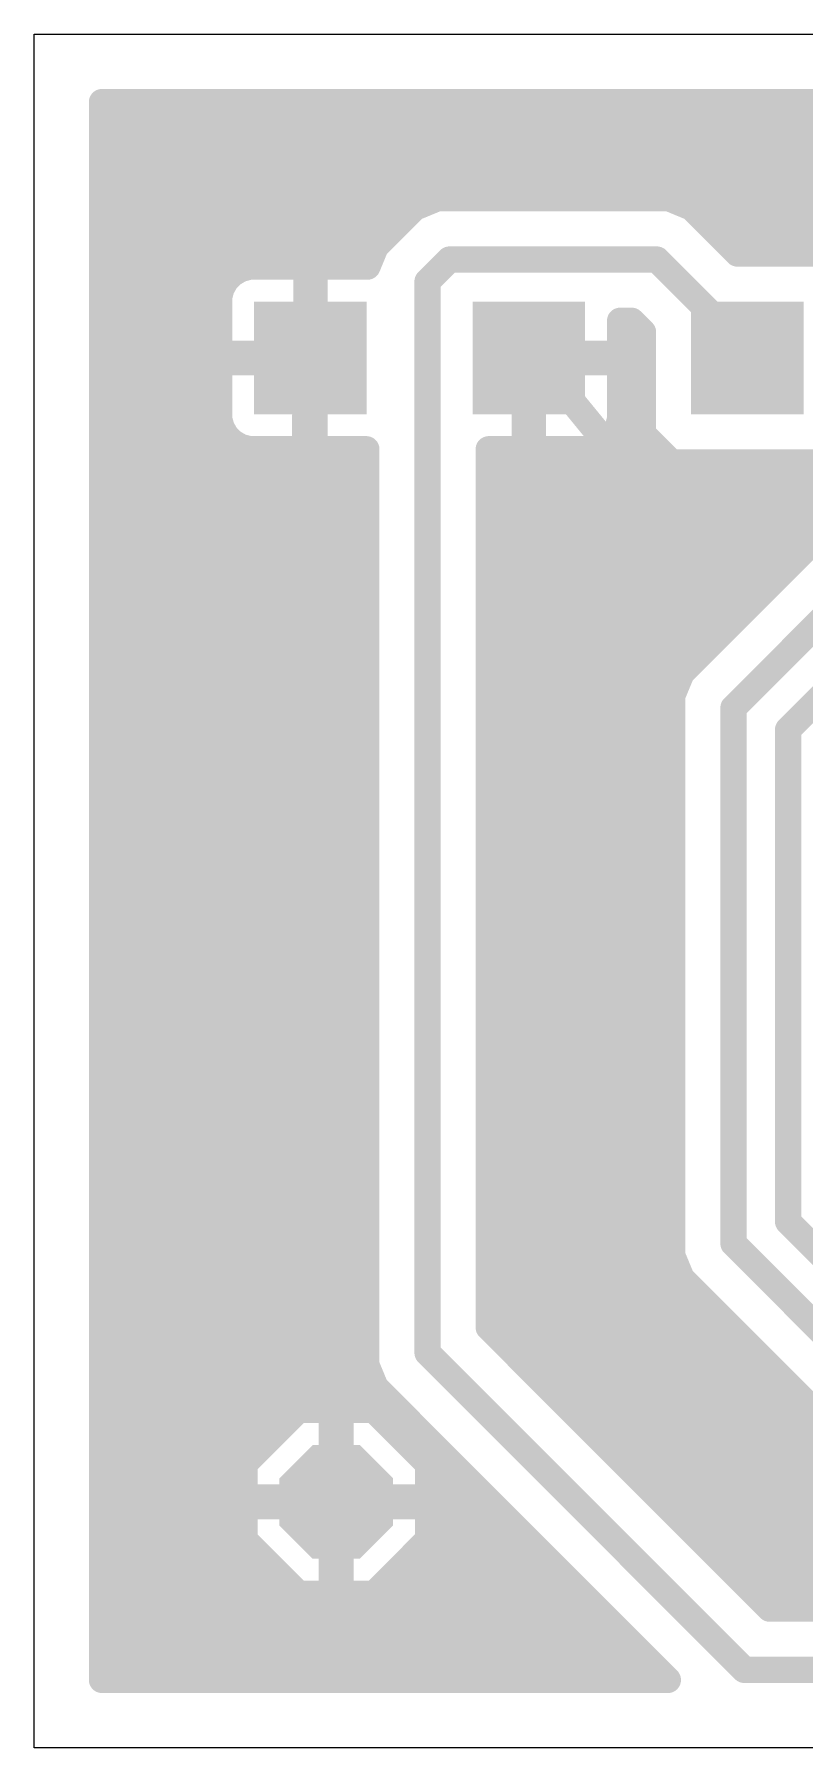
# Model space of a CAD drawing. Extents: x 0 to 68, y -7.3 to 12.7.
# Drawn here: x 0 to 8.96, y -7.25 to 12.65 of the extents above; entities that cross this region are included whole.
import ezdxf

# ---------------------------------------------------------------- set-up
doc = ezdxf.new("R2010")
doc.units = 0
for name, color, linetype in [('16', 175, 'CONTINUOUS'), ('17', 82, 'CONTINUOUS'), ('20', 7, 'CONTINUOUS')]:
    doc.layers.add(name, color=color, linetype=linetype)

# ---------------------------------------------------------------- blocks, each defined once
blk = doc.blocks.new('SQUAREP')
blk.add_solid([(-0.5, -0.5), (0.5, -0.5), (-0.5, 0.5), (0.5, 0.5)])
blk = doc.blocks.new('OCTAGONP')
at = {"const_width": 0.5}
blk.add_lwpolyline([(-0.25, -0.1036), (-0.25, 0.1036), (-0.1036, 0.25), (0.1036, 0.25), (0.25, 0.1036), (0.25, -0.1036), (0.1036, -0.25), (-0.1036, -0.25), (-0.25, -0.1036), (-0.25, 0.1036)], dxfattribs=at)

msp = doc.modelspace()

# ---------------------------------------------------------------- linework, layer by layer
at = {"layer": '16', "const_width": 0.3048}
for points in [[(0.7874, -6.4666), (0.7874, 11.8626)], [(0.7874, 11.8626), (49.657, 11.8626)], [(3.175, 10.541), (4.318, 11.684)], [(4.318, 11.684), (22.733, 11.684)], [(0.7874, 11.5824), (12.3089, 11.5824)], [(0.7874, 11.2776), (11.9228, 11.2776)], [(0.7874, 10.9728), (11.618, 10.9728)], [(0.7874, 10.668), (4.5006, 10.668)], [(4.4231, 10.6359), (4.1691, 10.3819)], [(4.6845, 10.7442), (4.4231, 10.6359)], [(7.3805, 10.7442), (4.6845, 10.7442)], [(7.6419, 10.6359), (7.3805, 10.7442)], [(7.5644, 10.668), (11.3132, 10.668)], [(7.8419, 10.4359), (7.6419, 10.6359)], [(13.0591, 10.7629), (7.7251, 5.4289)], [(3.048, -1.524), (3.175, 10.541)], [(3.175, 10.541), (3.21, 8.89)], [(8.175, 10.1028), (7.8419, 10.4359)], [(0.7874, 10.3632), (4.1504, 10.3632)], [(4.1691, 10.3819), (3.9691, 10.1819)], [(7.9146, 10.3632), (11.0084, 10.3632)], [(0.7874, 10.0584), (3.9179, 10.0584)], [(3.9691, 10.1819), (3.8732, 9.9504)], [(4.572, 9.779), (4.826, 10.033)], [(4.826, 10.033), (7.239, 10.033)], [(7.239, 10.033), (8.255, 9.017)], [(8.128, 4.826), (13.462, 10.16)], [(9.1755, 10.1028), (8.175, 10.1028)], [(2.3065, 9.8692), (2.2308, 9.7935)], [(2.3991, 9.9227), (2.3065, 9.8692)], [(2.5025, 9.9504), (2.3991, 9.9227)], [(3.1624, 9.9504), (2.5025, 9.9504)], [(3.1624, 8.9376), (3.1624, 9.9504)], [(3.8732, 9.9504), (3.2576, 9.9504)], [(3.2576, 9.9504), (3.2576, 8.9376)], [(0.7874, 9.7536), (2.2077, 9.7536)], [(2.1773, 9.7009), (2.1496, 9.5975)], [(2.2308, 9.7935), (2.1773, 9.7009)], [(3.1624, 9.7536), (3.2576, 9.7536)], [(4.572, 4.318), (4.572, 9.779)], [(0.7874, 9.4488), (2.1496, 9.4488)], [(2.1496, 9.5975), (2.1496, 8.9376)], [(3.1624, 9.4488), (3.2576, 9.4488)], [(6.8104, 8.9376), (6.8104, 9.3218)], [(6.8104, 9.3218), (6.9444, 9.3218)], [(6.9444, 9.3218), (7.0772, 9.189)], [(0.7874, 9.144), (2.1496, 9.144)], [(3.1624, 9.144), (3.2576, 9.144)], [(6.8104, 9.144), (7.0772, 9.144)], [(7.0772, 9.189), (7.0772, 8.0045)], [(8.255, 9.017), (8.29, 8.89)], [(0.7874, 8.8392), (2.1496, 8.8392)], [(2.1496, 8.9376), (3.1624, 8.9376)], [(3.1624, 8.8424), (2.1496, 8.8424)], [(2.1496, 8.8424), (2.1496, 8.1825)], [(3.2576, 8.9376), (3.1624, 8.9376)], [(3.1624, 8.9376), (3.1624, 8.8424)], [(3.1624, 7.8296), (3.1624, 8.8424)], [(3.1624, 8.8424), (3.2576, 8.8424)], [(3.1624, 8.8392), (3.2576, 8.8392)], [(3.2576, 8.8424), (3.2576, 7.8296)], [(5.7024, 7.8296), (5.7024, 8.8424)], [(5.7024, 8.8424), (5.7976, 8.8424)], [(5.7024, 8.8392), (5.7976, 8.8392)], [(5.842, 8.89), (5.75, 8.89)], [(5.7976, 8.8424), (5.7976, 8.9376)], [(5.7976, 8.9376), (6.8104, 8.9376)], [(5.7976, 8.8424), (5.7976, 7.8296)], [(6.8104, 8.8424), (5.7976, 8.8424)], [(5.842, 8.89), (6.985, 7.493)], [(6.8104, 8.1825), (6.8104, 8.8424)], [(6.8104, 8.8392), (7.0772, 8.8392)], [(8.763, 4.572), (13.081, 8.89)], [(0.7874, 8.5344), (2.1496, 8.5344)], [(3.1624, 8.5344), (3.2576, 8.5344)], [(5.7024, 8.5344), (5.7976, 8.5344)], [(6.8104, 8.5344), (7.0772, 8.5344)], [(0.7874, 8.2296), (2.1496, 8.2296)], [(3.1624, 8.2296), (3.2576, 8.2296)], [(5.7024, 8.2296), (5.7976, 8.2296)], [(6.8104, 8.2296), (7.0772, 8.2296)], [(2.1496, 8.1825), (2.1773, 8.0791)], [(2.1773, 8.0791), (2.2308, 7.9865)], [(6.7292, 7.9865), (6.7827, 8.0791)], [(6.7827, 8.0791), (6.8104, 8.1825)], [(0.7874, 7.9248), (2.2925, 7.9248)], [(2.2308, 7.9865), (2.3065, 7.9108)], [(2.3065, 7.9108), (2.3991, 7.8573)], [(2.3991, 7.8573), (2.5025, 7.8296)], [(2.5025, 7.8296), (3.1624, 7.8296)], [(3.1624, 7.9248), (3.2576, 7.9248)], [(3.2576, 7.8296), (3.8608, 7.8296)], [(3.8608, 7.8296), (3.8608, -2.8085)], [(5.2832, -2.3724), (5.2832, 7.8296)], [(5.2832, 7.8296), (5.7024, 7.8296)], [(5.7024, 7.9248), (5.7976, 7.9248)], [(5.7976, 7.8296), (6.4575, 7.8296)], [(6.4575, 7.8296), (6.5609, 7.8573)], [(6.5609, 7.8573), (6.6535, 7.9108)], [(6.6535, 7.9108), (6.7292, 7.9865)], [(6.6675, 7.9248), (7.1569, 7.9248)], [(7.0772, 8.0045), (7.4045, 7.6772)], [(0.7874, 7.62), (3.8608, 7.62)], [(5.2832, 7.62), (9.271, 7.62)], [(7.4045, 7.6772), (9.1223, 7.6772)], [(6.985, 7.493), (9.144, 7.493)], [(6.985, -2.159), (6.985, 7.493)], [(0.7874, 7.3152), (3.8608, 7.3152)], [(5.2832, 7.3152), (9.6114, 7.3152)], [(0.7874, 7.0104), (3.8608, 7.0104)], [(5.2832, 7.0104), (9.3066, 7.0104)], [(0.7874, 6.7056), (3.8608, 6.7056)], [(5.2832, 6.7056), (9.0018, 6.7056)], [(0.7874, 6.4008), (3.8608, 6.4008)], [(5.2832, 6.4008), (8.697, 6.4008)], [(0.7874, 6.096), (3.8608, 6.096)], [(5.2832, 6.096), (8.3922, 6.096)], [(0.7874, 5.7912), (3.8608, 5.7912)], [(5.2832, 5.7912), (8.0874, 5.7912)], [(0.7874, 5.4864), (3.8608, 5.4864)], [(5.2832, 5.4864), (7.7826, 5.4864)], [(7.7251, 5.4289), (7.5251, 5.2289)], [(7.5251, 5.2289), (7.4168, 4.9675)], [(0.7874, 5.1816), (3.8608, 5.1816)], [(5.2832, 5.1816), (7.5055, 5.1816)], [(0.7874, 4.8768), (3.8608, 4.8768)], [(5.2832, 4.8768), (7.4168, 4.8768)], [(7.4168, 4.9675), (7.4168, -1.5385)], [(8.128, -1.397), (8.128, 4.826)], [(0.7874, 4.572), (3.8608, 4.572)], [(5.2832, 4.572), (7.4168, 4.572)], [(8.763, -1.143), (8.763, 4.572)], [(0.7874, 4.2672), (3.8608, 4.2672)], [(4.572, -2.667), (4.572, 4.318)], [(5.2832, 4.2672), (7.4168, 4.2672)], [(0.7874, 3.9624), (3.8608, 3.9624)], [(5.2832, 3.9624), (7.4168, 3.9624)], [(0.7874, 3.6576), (3.8608, 3.6576)], [(5.2832, 3.6576), (7.4168, 3.6576)], [(0.7874, 3.3528), (3.8608, 3.3528)], [(5.2832, 3.3528), (7.4168, 3.3528)], [(0.7874, 3.048), (3.8608, 3.048)], [(5.2832, 3.048), (7.4168, 3.048)], [(0.7874, 2.7432), (3.8608, 2.7432)], [(5.2832, 2.7432), (7.4168, 2.7432)], [(0.7874, 2.4384), (3.8608, 2.4384)], [(5.2832, 2.4384), (7.4168, 2.4384)], [(0.7874, 2.1336), (3.8608, 2.1336)], [(5.2832, 2.1336), (7.4168, 2.1336)], [(0.7874, 1.8288), (3.8608, 1.8288)], [(5.2832, 1.8288), (7.4168, 1.8288)], [(0.7874, 1.524), (3.8608, 1.524)], [(5.2832, 1.524), (7.4168, 1.524)], [(0.7874, 1.2192), (3.8608, 1.2192)], [(5.2832, 1.2192), (7.4168, 1.2192)], [(0.7874, 0.9144), (3.8608, 0.9144)], [(5.2832, 0.9144), (7.4168, 0.9144)], [(0.7874, 0.6096), (3.8608, 0.6096)], [(5.2832, 0.6096), (7.4168, 0.6096)], [(0.7874, 0.3048), (3.8608, 0.3048)], [(5.2832, 0.3048), (7.4168, 0.3048)], [(0.7874, 0), (3.8608, 0)], [(5.2832, 0), (7.4168, 0)], [(0.7874, -0.3048), (3.8608, -0.3048)], [(5.2832, -0.3048), (7.4168, -0.3048)], [(0.7874, -0.6096), (3.8608, -0.6096)], [(5.2832, -0.6096), (7.4168, -0.6096)], [(0.7874, -0.9144), (3.8608, -0.9144)], [(5.2832, -0.9144), (7.4168, -0.9144)], [(10.795, -3.175), (8.763, -1.143)], [(0.7874, -1.2192), (3.8608, -1.2192)], [(5.2832, -1.2192), (7.4168, -1.2192)], [(0.7874, -1.524), (3.8608, -1.524)], [(3.556, -2.032), (3.048, -1.524)], [(5.2832, -1.524), (7.4168, -1.524)], [(7.4168, -1.5385), (7.5251, -1.7999)], [(10.16, -3.429), (8.128, -1.397)], [(0.7874, -1.8288), (3.8608, -1.8288)], [(5.2832, -1.8288), (7.554, -1.8288)], [(7.5251, -1.7999), (9.5572, -3.832)], [(0.7874, -2.1336), (3.8608, -2.1336)], [(3.556, -4.318), (3.556, -2.032)], [(5.2832, -2.1336), (7.8588, -2.1336)], [(10.795, -5.715), (6.985, -2.159)], [(0.7874, -2.4384), (3.8608, -2.4384)], [(8.5496, -5.6388), (5.2832, -2.3724)], [(5.3492, -2.4384), (8.1636, -2.4384)], [(8.255, -6.35), (4.572, -2.667)], [(0.7874, -2.7432), (3.8608, -2.7432)], [(3.8608, -2.8085), (3.9691, -3.0699)], [(5.654, -2.7432), (8.4684, -2.7432)], [(0.7874, -3.048), (3.96, -3.048)], [(3.9691, -3.0699), (7.3658, -6.4666)], [(5.9588, -3.048), (8.7732, -3.048)], [(3.0681, -3.3312), (2.4432, -3.9561)], [(3.4592, -3.3312), (3.0681, -3.3312)], [(3.4592, -4.3472), (3.4592, -3.3312)], [(3.5608, -3.3312), (3.5608, -4.3472)], [(3.9519, -3.3312), (3.5608, -3.3312)], [(4.5768, -3.9561), (3.9519, -3.3312)], [(0.7874, -3.3528), (3.0465, -3.3528)], [(3.4592, -3.3528), (3.5608, -3.3528)], [(3.9735, -3.3528), (4.252, -3.3528)], [(6.2636, -3.3528), (9.078, -3.3528)], [(0.7874, -3.6576), (2.7417, -3.6576)], [(3.4592, -3.6576), (3.5608, -3.6576)], [(4.2783, -3.6576), (4.5568, -3.6576)], [(6.5684, -3.6576), (9.3828, -3.6576)], [(0.7874, -3.9624), (2.4432, -3.9624)], [(2.4432, -3.9561), (2.4432, -4.3472)], [(3.4592, -3.9624), (3.5608, -3.9624)], [(4.5768, -4.3472), (4.5768, -3.9561)], [(4.5768, -3.9624), (4.8616, -3.9624)], [(6.8732, -3.9624), (9.6876, -3.9624)], [(0.7874, -4.2672), (2.4432, -4.2672)], [(3.4592, -4.2672), (3.5608, -4.2672)], [(3.556, -4.318), (3.51, -4.398)], [(4.5768, -4.2672), (5.1664, -4.2672)], [(7.178, -4.2672), (9.9108, -4.2672)], [(2.4432, -4.3472), (3.4592, -4.3472)], [(3.4592, -4.4488), (2.4432, -4.4488)], [(2.4432, -4.4488), (2.4432, -4.8399)], [(3.5608, -4.3472), (3.4592, -4.3472)], [(3.4592, -4.3472), (3.4592, -4.4488)], [(3.4592, -5.4648), (3.4592, -4.4488)], [(3.4592, -4.4488), (3.5608, -4.4488)], [(3.5608, -4.4488), (3.5608, -4.3472)], [(3.5608, -4.3472), (4.5768, -4.3472)], [(3.5608, -4.4488), (3.5608, -5.4648)], [(4.5768, -4.4488), (3.5608, -4.4488)], [(4.5768, -4.8399), (4.5768, -4.4488)], [(0.7874, -4.572), (2.4432, -4.572)], [(3.4592, -4.572), (3.5608, -4.572)], [(4.5768, -4.572), (5.4712, -4.572)], [(7.4828, -4.572), (9.9108, -4.572)], [(0.7874, -4.8768), (2.4801, -4.8768)], [(2.4432, -4.8399), (3.0681, -5.4648)], [(3.4592, -4.8768), (3.5608, -4.8768)], [(3.9519, -5.4648), (4.5768, -4.8399)], [(4.5399, -4.8768), (5.776, -4.8768)], [(7.7876, -4.8768), (9.9108, -4.8768)], [(0.7874, -5.1816), (2.7849, -5.1816)], [(3.4592, -5.1816), (3.5608, -5.1816)], [(4.2351, -5.1816), (6.0808, -5.1816)], [(8.0924, -5.1816), (10.1894, -5.1816)], [(0.7874, -5.4864), (6.3856, -5.4864)], [(3.0681, -5.4648), (3.4592, -5.4648)], [(3.5608, -5.4648), (3.9519, -5.4648)], [(8.3972, -5.4864), (10.4942, -5.4864)], [(49.3699, -5.6388), (8.5496, -5.6388)], [(0.7874, -5.7912), (6.6904, -5.7912)], [(0.7874, -6.096), (6.9952, -6.096)], [(0.7874, -6.4008), (7.3, -6.4008)], [(7.3658, -6.4666), (0.7874, -6.4666)], [(8.255, -6.35), (52.705, -6.35)]]:
    msp.add_lwpolyline(points, dxfattribs=at)
at = {"layer": '16', "const_width": 0.1524}
for points in [[(0.8636, 11.8626, 1), (0.7112, 11.8626)], [(0.7874, 11.9388, 1), (0.7874, 11.7864)], [(4.318, 11.7602, 1), (4.318, 11.6078)], [(4.3719, 11.6301, 1), (4.2641, 11.7379)], [(0.7874, 11.6586, 1), (0.7874, 11.5062)], [(0.7874, 11.3538, 1), (0.7874, 11.2014)], [(0.7874, 11.049, 1), (0.7874, 10.8966)], [(0.7874, 10.7442, 1), (0.7874, 10.5918)], [(4.394, 10.7063, 1), (4.4523, 10.5655)], [(4.477, 10.582, 1), (4.3693, 10.6898)], [(4.5006, 10.5918, 1), (4.5006, 10.7442)], [(4.6845, 10.8204, 1), (4.6845, 10.668)], [(4.7137, 10.6738, 1), (4.6554, 10.8146)], [(7.4096, 10.8146, 1), (7.3513, 10.6738)], [(7.3805, 10.668, 1), (7.3805, 10.8204)], [(7.5644, 10.7442, 1), (7.5644, 10.5918)], [(7.6957, 10.6898, 1), (7.588, 10.582)], [(7.6127, 10.5655, 1), (7.671, 10.7063)], [(3.2512, 10.5402, 1), (3.0988, 10.5418)], [(3.2512, 10.5426, 1), (3.0988, 10.5394)], [(3.1211, 10.5949, 1), (3.2289, 10.4871)], [(7.8958, 10.4897, 1), (7.788, 10.382)], [(7.788, 10.382, 1), (7.8958, 10.4897)], [(0.7874, 10.4394, 1), (0.7874, 10.287)], [(4.1153, 10.4358, 1), (4.223, 10.328)], [(4.223, 10.328, 1), (4.1153, 10.4358)], [(4.1504, 10.287, 1), (4.1504, 10.4394)], [(7.9146, 10.4394, 1), (7.9146, 10.287)], [(0.7874, 10.1346, 1), (0.7874, 9.9822)], [(3.9152, 10.2357, 1), (4.023, 10.128)], [(4.0395, 10.1527, 1), (3.8987, 10.211)], [(3.9179, 9.9822, 1), (3.9179, 10.1346)], [(4.826, 10.1092, 1), (4.826, 9.9568)], [(4.8799, 9.9791, 1), (4.7721, 10.0869)], [(7.2929, 10.0869, 1), (7.1851, 9.9791)], [(7.239, 9.9568, 1), (7.239, 10.1092)], [(8.175, 10.179, 1), (8.175, 10.0266)], [(8.1211, 10.0489, 1), (8.2289, 10.1567)], [(2.2684, 9.9352, 1), (2.3446, 9.8032)], [(2.3603, 9.8153, 1), (2.2526, 9.9231)], [(2.3794, 9.9963, 1), (2.4189, 9.8491)], [(2.4372, 9.8567, 1), (2.361, 9.9887)], [(2.5025, 10.0266, 1), (2.5025, 9.8742)], [(2.5222, 9.8768, 1), (2.4828, 10.024)], [(3.2386, 9.9504, 1), (3.0862, 9.9504)], [(3.1624, 9.8742, 1), (3.1624, 10.0266)], [(3.2576, 10.0266, 1), (3.2576, 9.8742)], [(3.3338, 9.9504, 1), (3.1814, 9.9504)], [(3.8028, 9.9796, 1), (3.9436, 9.9212)], [(3.8732, 9.8742, 1), (3.8732, 10.0266)], [(0.7874, 9.8298, 1), (0.7874, 9.6774)], [(2.1113, 9.739, 1), (2.2433, 9.6628)], [(2.2509, 9.6811, 1), (2.1037, 9.7206)], [(2.1769, 9.8474, 1), (2.2847, 9.7397)], [(2.2968, 9.7554, 1), (2.1648, 9.8316)], [(2.2077, 9.6774, 1), (2.2077, 9.8298)], [(3.1624, 9.8298, 1), (3.1624, 9.6774)], [(3.2576, 9.6774, 1), (3.2576, 9.8298)], [(4.6482, 9.779, 1), (4.4958, 9.779)], [(4.5181, 9.8329, 1), (4.6259, 9.7251)], [(0.7874, 9.525, 1), (0.7874, 9.3726)], [(2.2258, 9.5975, 1), (2.0734, 9.5975)], [(2.076, 9.6172, 1), (2.2232, 9.5778)], [(2.1496, 9.3726, 1), (2.1496, 9.525)], [(3.1624, 9.525, 1), (3.1624, 9.3726)], [(3.2576, 9.3726, 1), (3.2576, 9.525)], [(6.8866, 9.3218, 1), (6.7342, 9.3218)], [(6.8104, 9.398, 1), (6.8104, 9.2456)], [(6.9983, 9.3757, 1), (6.8905, 9.2679)], [(6.9444, 9.2456, 1), (6.9444, 9.398)], [(0.7874, 9.2202, 1), (0.7874, 9.0678)], [(2.1496, 9.0678, 1), (2.1496, 9.2202)], [(3.1624, 9.2202, 1), (3.1624, 9.0678)], [(3.2576, 9.0678, 1), (3.2576, 9.2202)], [(6.8104, 9.2202, 1), (6.8104, 9.0678)], [(7.1534, 9.189, 1), (7.001, 9.189)], [(7.0233, 9.1351, 1), (7.1311, 9.2429)], [(7.0772, 9.0678, 1), (7.0772, 9.2202)], [(8.3285, 9.0372, 1), (8.1815, 8.9968)], [(0.7874, 8.9154, 1), (0.7874, 8.763)], [(2.1496, 9.0138, 1), (2.1496, 8.8614)], [(2.0734, 8.9376, 1), (2.2258, 8.9376)], [(2.1496, 8.9186, 1), (2.1496, 8.7662)], [(2.2258, 8.8424, 1), (2.0734, 8.8424)], [(2.1496, 8.763, 1), (2.1496, 8.9154)], [(3.1624, 9.0138, 1), (3.1624, 8.8614)], [(3.2386, 8.9376, 1), (3.0862, 8.9376)], [(3.0862, 8.9376, 1), (3.2386, 8.9376)], [(3.2386, 8.8424, 1), (3.0862, 8.8424)], [(3.1624, 8.9186, 1), (3.1624, 8.7662)], [(3.1624, 8.9154, 1), (3.1624, 8.763)], [(3.1338, 8.8884, 1), (3.2862, 8.8916)], [(3.1624, 8.8614, 1), (3.1624, 9.0138)], [(3.1624, 8.7662, 1), (3.1624, 8.9186)], [(3.1814, 8.9376, 1), (3.3338, 8.9376)], [(3.3338, 8.8424, 1), (3.1814, 8.8424)], [(3.2576, 8.8614, 1), (3.2576, 9.0138)], [(3.2576, 8.7662, 1), (3.2576, 8.9186)], [(3.2576, 8.763, 1), (3.2576, 8.9154)], [(5.7786, 8.8424, 1), (5.6262, 8.8424)], [(5.7024, 8.9186, 1), (5.7024, 8.7662)], [(5.7024, 8.9154, 1), (5.7024, 8.763)], [(5.75, 8.9662, 1), (5.75, 8.8138)], [(5.8738, 8.9376, 1), (5.7214, 8.9376)], [(5.7976, 9.0138, 1), (5.7976, 8.8614)], [(5.8738, 8.8424, 1), (5.7214, 8.8424)], [(5.7976, 8.9186, 1), (5.7976, 8.7662)], [(5.901, 8.9383, 1), (5.783, 8.8417)], [(5.7976, 8.7662, 1), (5.7976, 8.9186)], [(5.7976, 8.763, 1), (5.7976, 8.9154)], [(5.842, 8.8138, 1), (5.842, 8.9662)], [(6.7342, 8.9376, 1), (6.8866, 8.9376)], [(6.8866, 8.8424, 1), (6.7342, 8.8424)], [(6.8104, 8.9154, 1), (6.8104, 8.763)], [(6.8104, 8.8614, 1), (6.8104, 9.0138)], [(6.8104, 8.7662, 1), (6.8104, 8.9186)], [(7.0772, 8.763, 1), (7.0772, 8.9154)], [(8.2011, 8.9631, 1), (8.3089, 9.0709)], [(8.2165, 8.8698, 1), (8.3635, 8.9102)], [(3.0862, 8.8424, 1), (3.2386, 8.8424)], [(5.7214, 8.8424, 1), (5.8738, 8.8424)], [(0.7874, 8.6106, 1), (0.7874, 8.4582)], [(2.1496, 8.4582, 1), (2.1496, 8.6106)], [(3.1624, 8.6106, 1), (3.1624, 8.4582)], [(3.2576, 8.4582, 1), (3.2576, 8.6106)], [(5.7024, 8.6106, 1), (5.7024, 8.4582)], [(5.7976, 8.4582, 1), (5.7976, 8.6106)], [(6.8104, 8.6106, 1), (6.8104, 8.4582)], [(7.0772, 8.4582, 1), (7.0772, 8.6106)], [(0.7874, 8.3058, 1), (0.7874, 8.1534)], [(2.1496, 8.1534, 1), (2.1496, 8.3058)], [(3.1624, 8.3058, 1), (3.1624, 8.1534)], [(3.2576, 8.1534, 1), (3.2576, 8.3058)], [(5.7024, 8.3058, 1), (5.7024, 8.1534)], [(5.7976, 8.1534, 1), (5.7976, 8.3058)], [(6.8104, 8.3058, 1), (6.8104, 8.1534)], [(7.0772, 8.1534, 1), (7.0772, 8.3058)], [(2.2232, 8.2022, 1), (2.076, 8.1628)], [(2.0734, 8.1825, 1), (2.2258, 8.1825)], [(2.2433, 8.1172, 1), (2.1113, 8.041)], [(2.1037, 8.0594, 1), (2.2509, 8.0989)], [(6.7091, 8.0989, 1), (6.8563, 8.0594)], [(6.8487, 8.041, 1), (6.7167, 8.1172)], [(6.7342, 8.1825, 1), (6.8866, 8.1825)], [(6.884, 8.1628, 1), (6.7368, 8.2022)], [(0.7874, 8.001, 1), (0.7874, 7.8486)], [(2.2847, 8.0403, 1), (2.1769, 7.9326)], [(2.1648, 7.9484, 1), (2.2968, 8.0246)], [(2.3446, 7.9768, 1), (2.2684, 7.8448)], [(2.2526, 7.8569, 1), (2.3603, 7.9647)], [(2.2925, 7.8486, 1), (2.2925, 8.001)], [(2.4189, 7.9309, 1), (2.3794, 7.7837)], [(2.361, 7.7913, 1), (2.4372, 7.9233)], [(2.5025, 7.9058, 1), (2.5025, 7.7534)], [(2.4828, 7.756, 1), (2.5222, 7.9032)], [(3.1624, 8.001, 1), (3.1624, 7.8486)], [(3.1624, 7.7534, 1), (3.1624, 7.9058)], [(3.2576, 7.9058, 1), (3.2576, 7.7534)], [(3.2576, 7.8486, 1), (3.2576, 8.001)], [(3.937, 7.8296, 1), (3.7846, 7.8296)], [(3.8608, 7.7534, 1), (3.8608, 7.9058)], [(5.3594, 7.8296, 1), (5.207, 7.8296)], [(5.2832, 7.9058, 1), (5.2832, 7.7534)], [(5.7024, 8.001, 1), (5.7024, 7.8486)], [(5.7024, 7.7534, 1), (5.7024, 7.9058)], [(5.7976, 7.9058, 1), (5.7976, 7.7534)], [(5.7976, 7.8486, 1), (5.7976, 8.001)], [(6.4378, 7.9032, 1), (6.4772, 7.756)], [(6.4575, 7.7534, 1), (6.4575, 7.9058)], [(6.5228, 7.9233, 1), (6.599, 7.7913)], [(6.5806, 7.7837, 1), (6.5411, 7.9309)], [(6.5997, 7.9647, 1), (6.7074, 7.8569)], [(6.6675, 8.001, 1), (6.6675, 7.8486)], [(6.6916, 7.8448, 1), (6.6154, 7.9768)], [(6.6632, 8.0246, 1), (6.7952, 7.9484)], [(6.7831, 7.9326, 1), (6.6753, 8.0403)], [(7.1311, 8.0584, 1), (7.0233, 7.9507)], [(7.001, 8.0045, 1), (7.1534, 8.0045)], [(7.1569, 7.8486, 1), (7.1569, 8.001)], [(0.7874, 7.6962, 1), (0.7874, 7.5438)], [(3.0862, 7.8296, 1), (3.2386, 7.8296)], [(3.1814, 7.8296, 1), (3.3338, 7.8296)], [(3.8608, 7.5438, 1), (3.8608, 7.6962)], [(5.2832, 7.6962, 1), (5.2832, 7.5438)], [(5.6262, 7.8296, 1), (5.7786, 7.8296)], [(5.7214, 7.8296, 1), (5.8738, 7.8296)], [(7.4045, 7.7534, 1), (7.4045, 7.601)], [(7.3507, 7.6233, 1), (7.4584, 7.7311)], [(6.985, 7.5692, 1), (6.985, 7.4168)], [(7.0612, 7.493, 1), (6.9088, 7.493)], [(6.926, 7.4447, 1), (7.044, 7.5413)], [(0.7874, 7.3914, 1), (0.7874, 7.239)], [(3.8608, 7.239, 1), (3.8608, 7.3914)], [(5.2832, 7.3914, 1), (5.2832, 7.239)], [(0.7874, 7.0866, 1), (0.7874, 6.9342)], [(3.8608, 6.9342, 1), (3.8608, 7.0866)], [(5.2832, 7.0866, 1), (5.2832, 6.9342)], [(0.7874, 6.7818, 1), (0.7874, 6.6294)], [(3.8608, 6.6294, 1), (3.8608, 6.7818)], [(5.2832, 6.7818, 1), (5.2832, 6.6294)], [(9.0018, 6.6294, 1), (9.0018, 6.7818)], [(0.7874, 6.477, 1), (0.7874, 6.3246)], [(3.8608, 6.3246, 1), (3.8608, 6.477)], [(5.2832, 6.477, 1), (5.2832, 6.3246)], [(8.697, 6.3246, 1), (8.697, 6.477)], [(0.7874, 6.1722, 1), (0.7874, 6.0198)], [(3.8608, 6.0198, 1), (3.8608, 6.1722)], [(5.2832, 6.1722, 1), (5.2832, 6.0198)], [(8.3922, 6.0198, 1), (8.3922, 6.1722)], [(0.7874, 5.8674, 1), (0.7874, 5.715)], [(3.8608, 5.715, 1), (3.8608, 5.8674)], [(5.2832, 5.8674, 1), (5.2832, 5.715)], [(8.0874, 5.715, 1), (8.0874, 5.8674)], [(0.7874, 5.5626, 1), (0.7874, 5.4102)], [(3.8608, 5.4102, 1), (3.8608, 5.5626)], [(5.2832, 5.5626, 1), (5.2832, 5.4102)], [(7.779, 5.375, 1), (7.6713, 5.4828)], [(7.7826, 5.4102, 1), (7.7826, 5.5626)], [(7.5955, 5.1997, 1), (7.4547, 5.258)], [(7.6713, 5.4828, 1), (7.779, 5.375)], [(0.7874, 5.2578, 1), (0.7874, 5.1054)], [(3.8608, 5.1054, 1), (3.8608, 5.2578)], [(5.2832, 5.2578, 1), (5.2832, 5.1054)], [(7.4712, 5.2827, 1), (7.579, 5.175)], [(7.5055, 5.1054, 1), (7.5055, 5.2578)], [(0.7874, 4.953, 1), (0.7874, 4.8006)], [(3.8608, 4.8006, 1), (3.8608, 4.953)], [(5.2832, 4.953, 1), (5.2832, 4.8006)], [(7.493, 4.9675, 1), (7.3406, 4.9675)], [(7.3464, 4.9966, 1), (7.4872, 4.9383)], [(7.4168, 4.8006, 1), (7.4168, 4.953)], [(8.2042, 4.826, 1), (8.0518, 4.826)], [(8.0741, 4.8799, 1), (8.1819, 4.7721)], [(0.7874, 4.6482, 1), (0.7874, 4.4958)], [(3.8608, 4.4958, 1), (3.8608, 4.6482)], [(5.2832, 4.6482, 1), (5.2832, 4.4958)], [(7.4168, 4.4958, 1), (7.4168, 4.6482)], [(8.8392, 4.572, 1), (8.6868, 4.572)], [(8.7091, 4.6259, 1), (8.8169, 4.5181)], [(0.7874, 4.3434, 1), (0.7874, 4.191)], [(3.8608, 4.191, 1), (3.8608, 4.3434)], [(4.6482, 4.318, 1), (4.4958, 4.318)], [(4.4958, 4.318, 1), (4.6482, 4.318)], [(5.2832, 4.3434, 1), (5.2832, 4.191)], [(7.4168, 4.191, 1), (7.4168, 4.3434)], [(0.7874, 4.0386, 1), (0.7874, 3.8862)], [(3.8608, 3.8862, 1), (3.8608, 4.0386)], [(5.2832, 4.0386, 1), (5.2832, 3.8862)], [(7.4168, 3.8862, 1), (7.4168, 4.0386)], [(0.7874, 3.7338, 1), (0.7874, 3.5814)], [(3.8608, 3.5814, 1), (3.8608, 3.7338)], [(5.2832, 3.7338, 1), (5.2832, 3.5814)], [(7.4168, 3.5814, 1), (7.4168, 3.7338)], [(0.7874, 3.429, 1), (0.7874, 3.2766)], [(3.8608, 3.2766, 1), (3.8608, 3.429)], [(5.2832, 3.429, 1), (5.2832, 3.2766)], [(7.4168, 3.2766, 1), (7.4168, 3.429)], [(0.7874, 3.1242, 1), (0.7874, 2.9718)], [(3.8608, 2.9718, 1), (3.8608, 3.1242)], [(5.2832, 3.1242, 1), (5.2832, 2.9718)], [(7.4168, 2.9718, 1), (7.4168, 3.1242)], [(0.7874, 2.8194, 1), (0.7874, 2.667)], [(3.8608, 2.667, 1), (3.8608, 2.8194)], [(5.2832, 2.8194, 1), (5.2832, 2.667)], [(7.4168, 2.667, 1), (7.4168, 2.8194)], [(0.7874, 2.5146, 1), (0.7874, 2.3622)], [(3.8608, 2.3622, 1), (3.8608, 2.5146)], [(5.2832, 2.5146, 1), (5.2832, 2.3622)], [(7.4168, 2.3622, 1), (7.4168, 2.5146)], [(0.7874, 2.2098, 1), (0.7874, 2.0574)], [(3.8608, 2.0574, 1), (3.8608, 2.2098)], [(5.2832, 2.2098, 1), (5.2832, 2.0574)], [(7.4168, 2.0574, 1), (7.4168, 2.2098)], [(0.7874, 1.905, 1), (0.7874, 1.7526)], [(3.8608, 1.7526, 1), (3.8608, 1.905)], [(5.2832, 1.905, 1), (5.2832, 1.7526)], [(7.4168, 1.7526, 1), (7.4168, 1.905)], [(0.7874, 1.6002, 1), (0.7874, 1.4478)], [(3.8608, 1.4478, 1), (3.8608, 1.6002)], [(5.2832, 1.6002, 1), (5.2832, 1.4478)], [(7.4168, 1.4478, 1), (7.4168, 1.6002)], [(0.7874, 1.2954, 1), (0.7874, 1.143)], [(3.8608, 1.143, 1), (3.8608, 1.2954)], [(5.2832, 1.2954, 1), (5.2832, 1.143)], [(7.4168, 1.143, 1), (7.4168, 1.2954)], [(0.7874, 0.9906, 1), (0.7874, 0.8382)], [(3.8608, 0.8382, 1), (3.8608, 0.9906)], [(5.2832, 0.9906, 1), (5.2832, 0.8382)], [(7.4168, 0.8382, 1), (7.4168, 0.9906)], [(0.7874, 0.6858, 1), (0.7874, 0.5334)], [(3.8608, 0.5334, 1), (3.8608, 0.6858)], [(5.2832, 0.6858, 1), (5.2832, 0.5334)], [(7.4168, 0.5334, 1), (7.4168, 0.6858)], [(0.7874, 0.381, 1), (0.7874, 0.2286)], [(3.8608, 0.2286, 1), (3.8608, 0.381)], [(5.2832, 0.381, 1), (5.2832, 0.2286)], [(7.4168, 0.2286, 1), (7.4168, 0.381)], [(0.7874, 0.0762, 1), (0.7874, -0.0762)], [(3.8608, -0.0762, 1), (3.8608, 0.0762)], [(5.2832, 0.0762, 1), (5.2832, -0.0762)], [(7.4168, -0.0762, 1), (7.4168, 0.0762)], [(0.7874, -0.2286, 1), (0.7874, -0.381)], [(3.8608, -0.381, 1), (3.8608, -0.2286)], [(5.2832, -0.2286, 1), (5.2832, -0.381)], [(7.4168, -0.381, 1), (7.4168, -0.2286)], [(0.7874, -0.5334, 1), (0.7874, -0.6858)], [(3.8608, -0.6858, 1), (3.8608, -0.5334)], [(5.2832, -0.5334, 1), (5.2832, -0.6858)], [(7.4168, -0.6858, 1), (7.4168, -0.5334)], [(0.7874, -0.8382, 1), (0.7874, -0.9906)], [(3.8608, -0.9906, 1), (3.8608, -0.8382)], [(5.2832, -0.8382, 1), (5.2832, -0.9906)], [(7.4168, -0.9906, 1), (7.4168, -0.8382)], [(8.8169, -1.0891, 1), (8.7091, -1.1969)], [(0.7874, -1.143, 1), (0.7874, -1.2954)], [(3.8608, -1.2954, 1), (3.8608, -1.143)], [(5.2832, -1.143, 1), (5.2832, -1.2954)], [(7.4168, -1.2954, 1), (7.4168, -1.143)], [(8.6868, -1.143, 1), (8.8392, -1.143)], [(0.7874, -1.4478, 1), (0.7874, -1.6002)], [(3.1019, -1.4701, 1), (2.9941, -1.5779)], [(3.8608, -1.6002, 1), (3.8608, -1.4478)], [(5.2832, -1.4478, 1), (5.2832, -1.6002)], [(7.4872, -1.5093, 1), (7.3464, -1.5676)], [(7.4168, -1.6002, 1), (7.4168, -1.4478)], [(8.1819, -1.3431, 1), (8.0741, -1.4509)], [(8.0518, -1.397, 1), (8.2042, -1.397)], [(2.9718, -1.5232, 1), (3.1242, -1.5248)], [(7.3406, -1.5385, 1), (7.493, -1.5385)], [(0.7874, -1.7526, 1), (0.7874, -1.905)], [(3.8608, -1.905, 1), (3.8608, -1.7526)], [(5.2832, -1.7526, 1), (5.2832, -1.905)], [(7.579, -1.746, 1), (7.4712, -1.8537)], [(7.4547, -1.829, 1), (7.5955, -1.7707)], [(7.554, -1.905, 1), (7.554, -1.7526)], [(0.7874, -2.0574, 1), (0.7874, -2.2098)], [(3.6322, -2.032, 1), (3.4798, -2.032)], [(3.5021, -2.0859, 1), (3.6099, -1.9781)], [(3.8608, -2.2098, 1), (3.8608, -2.0574)], [(5.2832, -2.0574, 1), (5.2832, -2.2098)], [(7.8588, -2.2098, 1), (7.8588, -2.0574)], [(7.037, -2.1033, 1), (6.933, -2.2147)], [(6.9088, -2.159, 1), (7.0612, -2.159)], [(0.7874, -2.3622, 1), (0.7874, -2.5146)], [(3.8608, -2.5146, 1), (3.8608, -2.3622)], [(5.3371, -2.3185, 1), (5.2293, -2.4263)], [(5.207, -2.3724, 1), (5.3594, -2.3724)], [(5.3492, -2.3622, 1), (5.3492, -2.5146)], [(8.1636, -2.5146, 1), (8.1636, -2.3622)], [(4.6259, -2.6131, 1), (4.5181, -2.7209)], [(0.7874, -2.667, 1), (0.7874, -2.8194)], [(3.9312, -2.7793, 1), (3.7904, -2.8376)], [(3.7846, -2.8085, 1), (3.937, -2.8085)], [(3.8608, -2.8194, 1), (3.8608, -2.667)], [(4.4958, -2.667, 1), (4.6482, -2.667)], [(5.654, -2.667, 1), (5.654, -2.8194)], [(8.4684, -2.8194, 1), (8.4684, -2.667)], [(0.7874, -2.9718, 1), (0.7874, -3.1242)], [(4.023, -3.016, 1), (3.9152, -3.1237)], [(3.8987, -3.099, 1), (4.0395, -3.0407)], [(3.96, -3.1242, 1), (3.96, -2.9718)], [(5.9588, -2.9718, 1), (5.9588, -3.1242)], [(8.7732, -3.1242, 1), (8.7732, -2.9718)], [(3.0681, -3.255, 1), (3.0681, -3.4074)], [(3.122, -3.3851, 1), (3.0142, -3.2773)], [(3.5354, -3.3312, 1), (3.383, -3.3312)], [(3.4592, -3.4074, 1), (3.4592, -3.255)], [(3.637, -3.3312, 1), (3.4846, -3.3312)], [(3.5608, -3.255, 1), (3.5608, -3.4074)], [(4.0058, -3.2773, 1), (3.898, -3.3851)], [(3.9519, -3.4074, 1), (3.9519, -3.255)], [(0.7874, -3.2766, 1), (0.7874, -3.429)], [(3.0465, -3.429, 1), (3.0465, -3.2766)], [(3.4592, -3.2766, 1), (3.4592, -3.429)], [(3.5608, -3.429, 1), (3.5608, -3.2766)], [(3.9735, -3.2766, 1), (3.9735, -3.429)], [(4.252, -3.429, 1), (4.252, -3.2766)], [(6.2636, -3.2766, 1), (6.2636, -3.429)], [(0.7874, -3.5814, 1), (0.7874, -3.7338)], [(2.7417, -3.7338, 1), (2.7417, -3.5814)], [(3.4592, -3.5814, 1), (3.4592, -3.7338)], [(3.5608, -3.7338, 1), (3.5608, -3.5814)], [(4.2783, -3.5814, 1), (4.2783, -3.7338)], [(4.5568, -3.7338, 1), (4.5568, -3.5814)], [(6.5684, -3.5814, 1), (6.5684, -3.7338)], [(0.7874, -3.8862, 1), (0.7874, -4.0386)], [(2.5194, -3.9561, 1), (2.367, -3.9561)], [(2.3893, -3.9022, 1), (2.4971, -4.01)], [(2.4432, -4.0386, 1), (2.4432, -3.8862)], [(3.4592, -3.8862, 1), (3.4592, -4.0386)], [(3.5608, -4.0386, 1), (3.5608, -3.8862)], [(4.653, -3.9561, 1), (4.5006, -3.9561)], [(4.5768, -3.8862, 1), (4.5768, -4.0386)], [(4.5229, -4.01, 1), (4.6307, -3.9022)], [(4.8616, -4.0386, 1), (4.8616, -3.8862)], [(6.8732, -3.8862, 1), (6.8732, -4.0386)], [(0.7874, -4.191, 1), (0.7874, -4.3434)], [(2.4432, -4.3434, 1), (2.4432, -4.191)], [(3.4592, -4.191, 1), (3.4592, -4.3434)], [(3.6221, -4.356, 1), (3.4899, -4.28)], [(3.5608, -4.3434, 1), (3.5608, -4.191)], [(4.5768, -4.191, 1), (4.5768, -4.3434)], [(5.1664, -4.3434, 1), (5.1664, -4.191)], [(7.178, -4.191, 1), (7.178, -4.3434)], [(2.4432, -4.271, 1), (2.4432, -4.4234)], [(2.367, -4.3472, 1), (2.5194, -4.3472)], [(2.4432, -4.3726, 1), (2.4432, -4.525)], [(2.5194, -4.4488, 1), (2.367, -4.4488)], [(3.4592, -4.271, 1), (3.4592, -4.4234)], [(3.5354, -4.3472, 1), (3.383, -4.3472)], [(3.383, -4.3472, 1), (3.5354, -4.3472)], [(3.5354, -4.4488, 1), (3.383, -4.4488)], [(3.4592, -4.3726, 1), (3.4592, -4.525)], [(3.383, -4.4488, 1), (3.5354, -4.4488)], [(3.4439, -4.36, 1), (3.5761, -4.436)], [(3.4592, -4.4234, 1), (3.4592, -4.271)], [(3.4592, -4.525, 1), (3.4592, -4.3726)], [(3.4798, -4.318, 1), (3.6322, -4.318)], [(3.637, -4.3472, 1), (3.4846, -4.3472)], [(3.5608, -4.271, 1), (3.5608, -4.4234)], [(3.4846, -4.3472, 1), (3.637, -4.3472)], [(3.637, -4.4488, 1), (3.4846, -4.4488)], [(3.5608, -4.3726, 1), (3.5608, -4.525)], [(3.4846, -4.4488, 1), (3.637, -4.4488)], [(3.5608, -4.4234, 1), (3.5608, -4.271)], [(3.5608, -4.525, 1), (3.5608, -4.3726)], [(4.5006, -4.3472, 1), (4.653, -4.3472)], [(4.653, -4.4488, 1), (4.5006, -4.4488)], [(4.5768, -4.4234, 1), (4.5768, -4.271)], [(4.5768, -4.525, 1), (4.5768, -4.3726)], [(0.7874, -4.4958, 1), (0.7874, -4.6482)], [(2.4432, -4.6482, 1), (2.4432, -4.4958)], [(3.4592, -4.4958, 1), (3.4592, -4.6482)], [(3.5608, -4.6482, 1), (3.5608, -4.4958)], [(4.5768, -4.4958, 1), (4.5768, -4.6482)], [(5.4712, -4.6482, 1), (5.4712, -4.4958)], [(7.4828, -4.4958, 1), (7.4828, -4.6482)], [(0.7874, -4.8006, 1), (0.7874, -4.953)], [(2.4971, -4.786, 1), (2.3893, -4.8938)], [(2.367, -4.8399, 1), (2.5194, -4.8399)], [(2.4801, -4.953, 1), (2.4801, -4.8006)], [(3.4592, -4.8006, 1), (3.4592, -4.953)], [(3.5608, -4.953, 1), (3.5608, -4.8006)], [(4.5399, -4.8006, 1), (4.5399, -4.953)], [(4.5006, -4.8399, 1), (4.653, -4.8399)], [(4.6307, -4.8938, 1), (4.5229, -4.786)], [(5.776, -4.953, 1), (5.776, -4.8006)], [(7.7876, -4.8006, 1), (7.7876, -4.953)], [(0.7874, -5.1054, 1), (0.7874, -5.2578)], [(2.7849, -5.2578, 1), (2.7849, -5.1054)], [(3.4592, -5.1054, 1), (3.4592, -5.2578)], [(3.5608, -5.2578, 1), (3.5608, -5.1054)], [(4.2351, -5.1054, 1), (4.2351, -5.2578)], [(6.0808, -5.2578, 1), (6.0808, -5.1054)], [(8.0924, -5.1054, 1), (8.0924, -5.2578)], [(0.7874, -5.4102, 1), (0.7874, -5.5626)], [(3.0681, -5.3886, 1), (3.0681, -5.541)], [(3.0142, -5.5187, 1), (3.122, -5.4109)], [(3.4592, -5.541, 1), (3.4592, -5.3886)], [(3.5608, -5.3886, 1), (3.5608, -5.541)], [(3.898, -5.4109, 1), (4.0058, -5.5187)], [(3.9519, -5.541, 1), (3.9519, -5.3886)], [(6.3856, -5.5626, 1), (6.3856, -5.4102)], [(8.3972, -5.4102, 1), (8.3972, -5.5626)], [(3.383, -5.4648, 1), (3.5354, -5.4648)], [(3.4846, -5.4648, 1), (3.637, -5.4648)], [(8.5496, -5.5626, 1), (8.5496, -5.715)], [(8.4957, -5.6927, 1), (8.6035, -5.5849)], [(0.7874, -5.715, 1), (0.7874, -5.8674)], [(6.6904, -5.8674, 1), (6.6904, -5.715)], [(0.7874, -6.0198, 1), (0.7874, -6.1722)], [(6.9952, -6.1722, 1), (6.9952, -6.0198)], [(0.7874, -6.3246, 1), (0.7874, -6.477)], [(0.7874, -6.3904, 1), (0.7874, -6.5428)], [(7.3, -6.477, 1), (7.3, -6.3246)], [(7.3119, -6.5205, 1), (7.4197, -6.4127)], [(7.3658, -6.5428, 1), (7.3658, -6.3904)], [(8.255, -6.2738, 1), (8.255, -6.4262)], [(8.2011, -6.4039, 1), (8.3089, -6.2961)], [(0.7112, -6.4666, 1), (0.8636, -6.4666)]]:
    msp.add_lwpolyline(points, format="xyb", dxfattribs=at)
at = {"layer": '20'}
for p, q in [((0, -7.254), (0, 12.65)), ((0, 12.65), (68, 12.65)), ((68, -7.254), (0, -7.254))]:
    msp.add_line(p, q, dxfattribs=at)

# ---------------------------------------------------------------- block references
at = {"layer": '17', "xscale": 1.308, "yscale": 1.308}
for p in [(3.21, 8.89), (3.21, 8.89), (5.75, 8.89), (5.75, 8.89), (8.29, 8.89), (8.29, 8.89)]:
    msp.add_blockref('SQUAREP', p, dxfattribs=at)
at = {"layer": '17', "xscale": 1.3208, "yscale": 1.3208, "rotation": 180}
msp.add_blockref('OCTAGONP', (3.51, -4.398), dxfattribs=at)
msp.add_blockref('OCTAGONP', (3.51, -4.398), dxfattribs=at)

doc.saveas('drawing.dxf')
